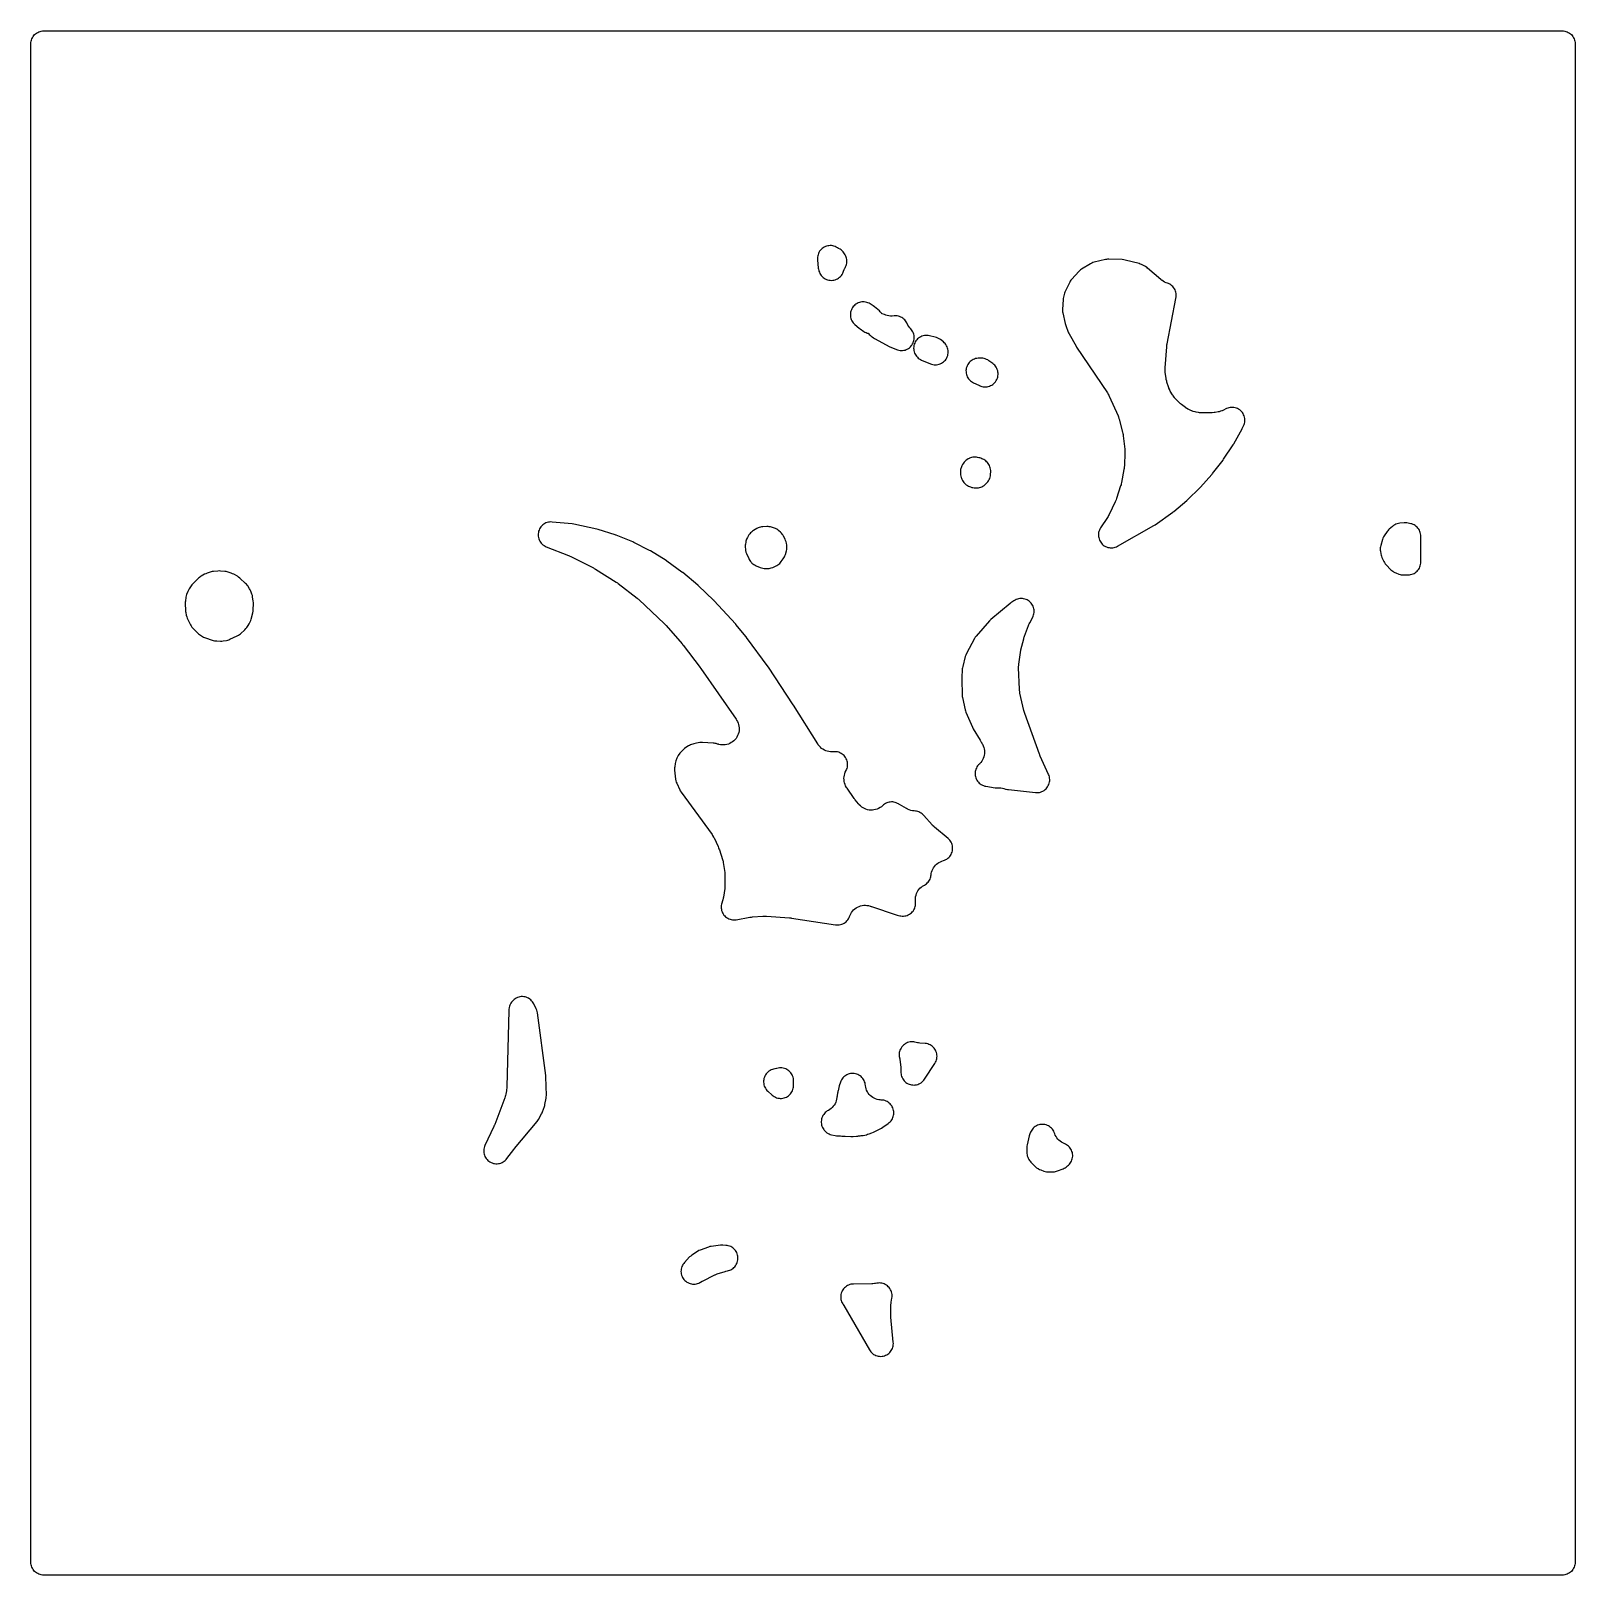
# Model space of a CAD drawing. Header units: millimetres. Extents: x 0 to 300, y 0 to 300.
import ezdxf

# ---------------------------------------------------------------- set-up
doc = ezdxf.new("R2010")
doc.units = ezdxf.units.MM
doc.layers.add('CUT', color=7, linetype='CONTINUOUS')

msp = doc.modelspace()

# ---------------------------------------------------------------- linework, layer by layer
at = {"layer": 'CUT'}
for points in [[(298.6041, 299.9569), (298.8256, 299.8521), (299.0358, 299.7262), (299.2326, 299.5802), (299.4142, 299.4156), (299.5787, 299.2341), (299.7247, 299.0373), (299.8507, 298.8271), (299.9554, 298.6056), (300.038, 298.3748), (300.0975, 298.1371), (300.1335, 297.8947), (300.1485, 297.5886), (300.1485, 2.4114), (300.1335, 2.1053), (300.0975, 1.8629), (300.038, 1.6252), (299.9554, 1.3944), (299.8507, 1.1729), (299.7247, 0.9627), (299.5787, 0.7659), (299.4142, 0.5844), (299.2326, 0.4198), (299.0358, 0.2738), (298.8256, 0.1479), (298.6041, 0.0431), (298.3734, -0.0395), (298.1357, -0.099), (297.8933, -0.135), (297.5872, -0.15), (2.4114, -0.15), (2.1053, -0.135), (1.8629, -0.099), (1.6252, -0.0395), (1.3944, 0.0431), (1.1729, 0.1479), (0.9627, 0.2738), (0.7659, 0.4198), (0.5844, 0.5844), (0.4198, 0.7659), (0.2738, 0.9627), (0.1479, 1.1729), (0.0431, 1.3944), (-0.0395, 1.6252), (-0.099, 1.8629), (-0.135, 2.1053), (-0.15, 2.4114), (-0.15, 297.5886), (-0.135, 297.8947), (-0.099, 298.1371), (-0.0395, 298.3748), (0.0431, 298.6056), (0.1479, 298.8271), (0.2738, 299.0373), (0.4198, 299.2341), (0.5844, 299.4156), (0.7659, 299.5802), (0.9627, 299.7262), (1.1729, 299.8521), (1.3944, 299.9569), (1.6252, 300.0395), (1.8629, 300.099), (2.1053, 300.135), (2.4114, 300.15), (297.5872, 300.15), (297.8933, 300.135), (298.1357, 300.099), (298.3734, 300.0395)], [(155.78, 258.3486), (155.5388, 258.3823), (155.2954, 258.3925), (155.0522, 258.3789), (154.8115, 258.3416), (154.5756, 258.2812), (154.3466, 258.198), (154.1268, 258.093), (153.9183, 257.9671), (153.723, 257.8215), (153.5429, 257.6576), (153.3795, 257.4769), (153.2345, 257.2812), (153.1092, 257.0723), (153.0049, 256.8522), (152.9224, 256.623), (152.8627, 256.3869), (152.8262, 256.146), (152.8134, 255.9028), (152.8242, 255.6594), (152.9772, 254.0259), (153.0098, 253.7945), (153.0639, 253.5672), (153.1, 253.4419), (153.1809, 253.2059), (153.2849, 252.9792), (153.411, 252.764), (153.5579, 252.5624), (153.7242, 252.3764), (153.9082, 252.208), (154.108, 252.0587), (154.3217, 251.9301), (154.5472, 251.8234), (154.7822, 251.7397), (155.0244, 251.6798), (155.2713, 251.6444), (155.5205, 251.6338), (155.7696, 251.648), (156.0159, 251.687), (156.2572, 251.7504), (156.4909, 251.8375), (156.7149, 251.9474), (156.9267, 252.0791), (157.1244, 252.2313), (157.3059, 252.4024), (157.4694, 252.5907), (157.6134, 252.7944), (157.7363, 253.0115), (157.8371, 253.2397), (157.8976, 253.425), (158.0152, 253.7351), (158.1624, 254.0332), (158.1928, 254.0878), (158.192, 254.0882), (158.2894, 254.2742), (158.3808, 254.4995), (158.4499, 254.7327), (158.496, 254.9716), (158.5186, 255.2137), (158.5177, 255.4569), (158.493, 255.6989), (158.445, 255.9373), (158.3741, 256.17), (158.3082, 256.3536), (158.2109, 256.5867), (158.0907, 256.8088), (157.9487, 257.0176), (157.7863, 257.211), (157.6053, 257.387), (157.4074, 257.5439), (157.1947, 257.68), (156.9242, 257.8345), (156.7358, 257.9495), (156.6785, 257.9869), (156.4682, 258.1098), (156.247, 258.2117), (156.0168, 258.2915)], [(207.4893, 202.5826), (207.4553, 202.3377), (207.4456, 202.0907), (207.4604, 201.844), (207.4995, 201.5999), (207.5625, 201.3609), (207.6487, 201.1293), (207.7575, 200.9073), (207.8876, 200.6971), (208.0378, 200.5008), (208.2067, 200.3203), (208.3926, 200.1574), (208.5937, 200.0136), (208.808, 199.8904), (209.0334, 199.789), (209.2677, 199.7103), (209.5086, 199.6551), (209.7539, 199.624), (210.001, 199.6173), (210.2475, 199.635), (210.4911, 199.6769), (210.7294, 199.7427), (210.96, 199.8317), (211.1806, 199.9431), (218.2562, 203.9639), (218.4745, 204.1034), (221.9442, 206.5827), (221.9744, 206.6046), (221.9799, 206.6087), (222.1031, 206.7057), (224.6572, 208.8486), (224.6851, 208.8723), (224.6898, 208.8764), (224.802, 208.9794), (227.1824, 211.3046), (227.2045, 211.3264), (227.2082, 211.3301), (227.297, 211.4237), (229.5277, 213.9007), (229.552, 213.9281), (229.5562, 213.9329), (229.6535, 214.0513), (231.6837, 216.6826), (231.7059, 216.7118), (231.7097, 216.7168), (231.7974, 216.8419), (233.6562, 219.6706), (233.6747, 219.6992), (233.6778, 219.7041), (233.7508, 219.826), (235.4057, 222.7784), (235.4218, 222.8075), (235.4245, 222.8125), (235.4874, 222.9363), (235.6916, 223.3677), (235.7856, 223.5944), (235.8569, 223.8292), (235.9048, 224.0698), (235.9289, 224.314), (235.929, 224.5594), (235.905, 224.8036), (235.8572, 225.0443), (235.786, 225.2791), (235.6921, 225.5058), (235.5765, 225.7222), (235.4402, 225.9263), (235.2846, 226.1159), (235.1111, 226.2895), (234.9214, 226.4452), (234.7174, 226.5815), (234.501, 226.6972), (234.2743, 226.7911), (234.0395, 226.8624), (233.7989, 226.9102), (233.5547, 226.9343), (233.3093, 226.9343), (233.0651, 226.9103), (232.8245, 226.8624), (232.5897, 226.7911), (232.363, 226.6972), (231.6311, 226.351), (231.488, 226.287), (231.4621, 226.276), (231.1922, 226.175), (230.9148, 226.0969), (230.8875, 226.0904), (230.7343, 226.0574), (230.1394, 225.9424), (229.9638, 225.9127), (229.9323, 225.9082), (229.578, 225.8741), (229.5462, 225.8725), (229.3682, 225.8681), (227.6047, 225.8663), (227.4486, 225.8694), (227.4207, 225.8705), (227.1095, 225.8962), (227.0817, 225.8996), (226.9272, 225.9221), (226.4291, 226.0054), (226.2518, 226.0394), (226.2203, 226.0462), (225.8999, 226.1321), (225.5891, 226.2484), (225.5595, 226.2611), (225.3955, 226.3364), (225.0169, 226.5213), (224.8711, 226.5966), (224.8453, 226.6106), (224.5643, 226.7798), (224.5399, 226.796), (224.4052, 226.8897), (223.5784, 227.4918), (223.4357, 227.601), (223.4107, 227.6211), (223.1419, 227.8593), (223.1189, 227.8818), (222.9934, 228.0103), (222.3899, 228.6585), (222.2506, 228.8168), (222.2266, 228.8457), (221.9758, 229.1845), (221.9552, 229.2159), (221.8444, 229.3954), (221.4297, 230.1119), (221.3315, 230.2927), (221.3149, 230.3254), (221.1491, 230.7017), (221.1362, 230.7361), (221.069, 230.9305), (220.773, 231.87), (220.728, 232.0241), (220.7206, 232.0518), (220.6507, 232.3649), (220.6456, 232.3931), (220.6208, 232.5516), (220.4522, 233.8015), (220.4312, 233.9949), (220.4283, 234.0295), (220.4165, 234.4183), (220.4173, 234.453), (220.4265, 234.6473), (220.7262, 238.7173), (220.7496, 238.9423), (220.77, 239.0945), (220.807, 239.3176), (222.5317, 248.0896), (222.5745, 248.4291), (222.5824, 248.5665), (222.5841, 248.8186), (222.5604, 249.0696), (222.5115, 249.3169), (222.438, 249.558), (222.3406, 249.7905), (222.2202, 250.012), (222.0782, 250.2203), (221.9159, 250.4132), (221.735, 250.5888), (221.5374, 250.7452), (221.325, 250.881), (221.1, 250.9947), (220.8647, 251.0851), (220.6103, 251.1684), (220.3244, 251.2948), (220.0524, 251.4488), (219.7725, 251.6465), (219.7463, 251.667), (219.6024, 251.7856), (217.0037, 254.0389), (216.8306, 254.1761), (216.6461, 254.2975), (216.4516, 254.4021), (215.7975, 254.7174), (215.5739, 254.8121), (215.342, 254.8847), (212.6491, 255.5861), (212.3667, 255.6425), (212.0797, 255.6661), (209.4427, 255.7303), (209.2292, 255.7264), (209.0168, 255.7042), (208.807, 255.664), (206.6419, 255.1524), (206.3936, 255.08), (206.154, 254.9822), (205.9258, 254.8602), (204.1739, 253.8037), (203.9727, 253.6686), (203.7854, 253.5147), (203.614, 253.3433), (202.2506, 251.8415), (202.104, 251.6642), (201.9742, 251.4741), (201.8625, 251.273), (201.0289, 249.5942), (200.9265, 249.3584), (200.8489, 249.1132), (200.6587, 248.3839), (200.6078, 248.1392), (200.5816, 247.8906), (200.477, 245.9921), (200.4747, 245.7683), (200.4924, 245.5451), (200.53, 245.3245), (200.9834, 243.2347), (201.0292, 243.0558), (201.088, 242.8807), (201.5811, 241.5764), (201.6527, 241.4063), (201.7366, 241.2419), (203.0949, 238.8083), (203.2048, 238.6295), (209.1914, 229.7475), (209.2786, 229.6119), (209.2936, 229.5873), (209.4501, 229.3057), (209.463, 229.2799), (209.532, 229.1343), (211.2656, 225.2644), (211.3266, 225.1204), (211.337, 225.0944), (211.4406, 224.7993), (211.4488, 224.7725), (211.4913, 224.6219), (212.1458, 222.1034), (212.2041, 221.8411), (212.2372, 221.6618), (212.2765, 221.396), (212.5641, 218.8136), (212.5769, 218.6761), (212.5787, 218.6515), (212.589, 218.3756), (212.589, 218.3508), (212.5866, 218.2127), (212.4874, 215.4862), (212.4798, 215.3478), (212.478, 215.323), (212.4474, 215.0474), (212.4438, 215.0229), (212.4209, 214.8861), (211.9407, 212.3094), (211.8861, 212.063), (211.8435, 211.8971), (211.7724, 211.6549), (210.9575, 209.1867), (210.8748, 208.961), (210.8139, 208.8096), (210.7169, 208.5897), (209.5242, 206.1025), (209.4062, 205.8766), (209.321, 205.7261), (209.188, 205.5087), (207.8586, 203.4932), (207.7329, 203.2804), (207.6287, 203.0562), (207.5473, 202.8228)], [(163.2361, 240.7844), (163.4333, 240.637), (163.7024, 240.4558), (163.916, 240.3269), (166.8953, 238.7269), (167.1105, 238.6242), (168.1669, 238.1807), (168.3956, 238.0976), (168.6314, 238.037), (168.8718, 237.9997), (169.1148, 237.9859), (169.358, 237.9959), (169.599, 238.0294), (169.8357, 238.0862), (170.0657, 238.1657), (170.2869, 238.2672), (170.4971, 238.3898), (170.6945, 238.5322), (170.877, 238.6931), (171.0431, 238.871), (171.1911, 239.0642), (171.3195, 239.2709), (171.4273, 239.4891), (171.5134, 239.7167), (171.5769, 239.9517), (171.6172, 240.1917), (171.6341, 240.4345), (171.6272, 240.6777), (171.5968, 240.9192), (171.543, 241.1565), (171.4663, 241.3875), (171.3676, 241.61), (171.2478, 241.8217), (171.1078, 242.0209), (170.9492, 242.2055), (170.7547, 242.4107), (170.566, 242.6535), (170.4019, 242.9136), (170.2508, 243.2148), (170.2499, 243.2167), (170.2488, 243.2162), (170.1887, 243.3526), (170.0721, 243.5607), (169.9363, 243.7568), (169.7824, 243.939), (169.6118, 244.1058), (169.4261, 244.2555), (169.227, 244.3868), (169.0163, 244.4986), (168.7958, 244.5898), (168.5677, 244.6595), (168.334, 244.7072), (168.0968, 244.7324), (167.8583, 244.7349), (167.7054, 244.7219), (167.7053, 244.7229), (167.3075, 244.6895), (166.9992, 244.694), (166.6928, 244.7286), (166.3914, 244.793), (166.0976, 244.8866), (165.8186, 245.0067), (165.588, 245.0929), (165.35, 245.1559), (165.3193, 245.1608), (165.1843, 245.3479), (165.0225, 245.5312), (164.8435, 245.6978), (163.8875, 246.5045), (163.612, 246.7064), (163.0483, 247.0631), (162.8377, 247.1824), (162.6166, 247.2809), (162.387, 247.3575), (162.151, 247.4115), (161.911, 247.4424), (161.669, 247.45), (161.4275, 247.4342), (161.1886, 247.3951), (160.9546, 247.333), (160.7278, 247.2487), (160.5101, 247.1427), (160.3037, 247.0163), (160.1105, 246.8704), (159.9324, 246.7066), (159.7709, 246.5263), (159.6276, 246.3312), (159.5038, 246.1232), (159.4007, 245.9042), (159.3193, 245.6762), (159.2603, 245.4415), (159.2243, 245.2021), (159.2117, 244.9604), (159.2224, 244.7186), (159.2565, 244.4789), (159.3136, 244.2437), (159.3932, 244.0151), (159.4945, 243.7953), (159.6166, 243.5863), (159.7583, 243.3901), (159.9184, 243.2085), (160.0952, 243.0432), (160.8984, 242.3625), (161.1183, 242.1961), (161.8348, 241.7135), (162.0441, 241.587), (162.2647, 241.4815), (162.4946, 241.3981), (162.7315, 241.3376), (162.7419, 241.336), (162.7442, 241.3321), (162.8899, 241.1337), (163.0544, 240.9505)], [(173.6009, 240.8999), (173.3591, 240.8464), (173.1239, 240.7692), (172.8974, 240.6692), (172.6819, 240.5473), (172.4796, 240.4046), (172.2924, 240.2426), (172.1221, 240.0629), (171.9704, 239.8673), (171.8388, 239.6576), (171.7286, 239.4359), (171.6408, 239.2044), (171.5764, 238.9653), (171.5359, 238.721), (171.5198, 238.474), (171.5283, 238.2266), (171.5611, 237.9812), (171.6181, 237.7402), (171.6986, 237.5061), (171.8019, 237.2811), (171.9269, 237.0674), (172.0724, 236.8671), (172.2371, 236.6822), (172.4192, 236.5145), (172.617, 236.3657), (172.8286, 236.2371), (173.0519, 236.1301), (174.7712, 235.4083), (175.0037, 235.324), (175.2434, 235.263), (175.488, 235.226), (175.735, 235.2134), (175.982, 235.2253), (176.2267, 235.2615), (176.4666, 235.3216), (176.6993, 235.4052), (176.9227, 235.5114), (177.1345, 235.6392), (177.3326, 235.7872), (177.5151, 235.9541), (177.6803, 236.1382), (177.8264, 236.3378), (177.9521, 236.5508), (178.0562, 236.7751), (178.1375, 237.0087), (178.1954, 237.2491), (178.2293, 237.4941), (178.2388, 237.7413), (178.2238, 237.9881), (178.1845, 238.2323), (178.1212, 238.4714), (178.0347, 238.7031), (177.9257, 238.9251), (177.7952, 239.1352), (177.6447, 239.3314), (177.4755, 239.5118), (177.2893, 239.6746), (176.7113, 240.1315), (176.4861, 240.2902), (176.2449, 240.4231), (175.9905, 240.5287), (175.7261, 240.6056), (174.5847, 240.8705), (174.341, 240.9144), (174.0942, 240.9341), (173.8467, 240.9292)], [(183.319, 236.3398), (183.0935, 236.2427), (182.8786, 236.1239), (182.6764, 235.9846), (182.4889, 235.8261), (182.3178, 235.65), (182.1648, 235.458), (182.0314, 235.2518), (181.9188, 235.0336), (181.8282, 234.8054), (181.7604, 234.5694), (181.7161, 234.3279), (181.6957, 234.0832), (181.6994, 233.8377), (181.7271, 233.5938), (181.7787, 233.3537), (181.8535, 233.1199), (181.951, 232.8945), (182.07, 232.6798), (182.2096, 232.4778), (182.3683, 232.2904), (182.5446, 232.1195), (182.7369, 231.9668), (182.9431, 231.8336), (183.1615, 231.7213), (184.1698, 231.2639), (184.267, 231.2182), (184.3399, 231.1826), (184.567, 231.0852), (184.8026, 231.0107), (185.0444, 230.9599), (185.29, 230.9331), (185.5371, 230.9308), (185.7832, 230.9528), (186.0259, 230.999), (186.2629, 231.069), (186.4918, 231.162), (186.7104, 231.2772), (186.9166, 231.4133), (187.1083, 231.5692), (187.2837, 231.7432), (187.4411, 231.9337), (187.5789, 232.1388), (187.6957, 232.3565), (187.7906, 232.5846), (187.8624, 232.8211), (187.9105, 233.0634), (187.9345, 233.3093), (187.9341, 233.5564), (187.9093, 233.8023), (187.8604, 234.0444), (187.7878, 234.2806), (187.6922, 234.5085), (187.5746, 234.7258), (187.4361, 234.9304), (187.2781, 235.1204), (187.1022, 235.2938), (186.9099, 235.4491), (186.1408, 236.0097), (185.9232, 236.1516), (185.6921, 236.2701), (185.4499, 236.364), (185.1993, 236.4323), (184.943, 236.4742), (184.6837, 236.4893), (184.4422, 236.4908), (184.2826, 236.4965), (184.0371, 236.4931), (183.7931, 236.4656), (183.553, 236.4144)], [(182.1989, 211.6229), (182.3781, 211.5398), (182.5939, 211.4517), (182.817, 211.384), (183.0454, 211.3374), (183.2771, 211.3123), (183.6232, 211.2911), (183.8614, 211.2878), (184.0988, 211.3073), (184.3333, 211.3492), (184.5628, 211.4133), (184.7851, 211.499), (184.9983, 211.6054), (185.2003, 211.7316), (185.3894, 211.8765), (185.5639, 212.0387), (185.7651, 212.2445), (185.9387, 212.4418), (186.0905, 212.6562), (186.2191, 212.8853), (186.3229, 213.1266), (186.4007, 213.3775), (186.4519, 213.6352), (186.4757, 213.8968), (186.4968, 214.4501), (186.4946, 214.6869), (186.47, 214.9225), (186.4233, 215.1547), (186.3547, 215.3814), (186.265, 215.6006), (186.155, 215.8104), (186.0256, 216.0088), (185.878, 216.194), (185.7136, 216.3645), (185.5337, 216.5186), (185.3401, 216.6551), (185.1345, 216.7725), (184.8019, 216.9422), (184.6122, 217.0291), (184.4159, 217.1), (184.2145, 217.1542), (183.9601, 217.2114), (183.729, 217.2521), (183.4951, 217.2709), (183.2605, 217.2677), (183.0272, 217.2425), (182.7973, 217.1956), (182.5728, 217.1273), (182.3557, 217.0383), (182.3039, 217.0142), (182.0863, 216.8994), (181.881, 216.7638), (181.6901, 216.6087), (181.5394, 216.4734), (181.3665, 216.3024), (181.2111, 216.1154), (181.0746, 215.9142), (181.0039, 215.7982), (180.8923, 215.5943), (180.8, 215.3809), (180.728, 215.1598), (180.6997, 215.0569), (180.6474, 214.8233), (180.6176, 214.5857), (180.6107, 214.3464), (180.6158, 214.0794), (180.6341, 213.8215), (180.679, 213.5668), (180.7499, 213.3182), (180.7956, 213.1845), (180.8856, 212.958), (180.9972, 212.7414), (181.1293, 212.5367), (181.2808, 212.3458), (181.3708, 212.2431), (181.5524, 212.0565), (181.7524, 211.8897), (181.9687, 211.7447)], [(100.2412, 204.5389), (100.0103, 204.4538), (99.7888, 204.3464), (99.5791, 204.2177), (99.3829, 204.0691), (99.2024, 203.9019), (99.0391, 203.7177), (98.8948, 203.5184), (98.7707, 203.3058), (98.6682, 203.0821), (98.5881, 202.8494), (98.5313, 202.6099), (98.4983, 202.3661), (98.4895, 202.1201), (98.5049, 201.8745), (98.5444, 201.6316), (98.6075, 201.3937), (98.6937, 201.1632), (98.8022, 200.9423), (98.9319, 200.7332), (99.0815, 200.5378), (99.2496, 200.358), (99.4346, 200.1957), (99.6346, 200.0523), (99.8477, 199.9293), (100.072, 199.8278), (104.4165, 198.1142), (104.5728, 198.0484), (104.6779, 198.0013), (104.831, 197.9286), (109.2435, 195.7086), (109.4039, 195.6229), (109.5114, 195.5621), (109.6675, 195.4688), (113.6493, 192.9548), (113.796, 192.8574), (113.894, 192.7888), (114.0359, 192.6846), (117.7476, 189.8213), (117.8922, 189.7039), (117.9884, 189.6217), (118.1271, 189.4972), (123.0158, 184.8837), (123.1507, 184.7498), (123.24, 184.6565), (123.3679, 184.5159), (126.4718, 180.9261), (126.5456, 180.8382), (126.5948, 180.7776), (126.6658, 180.6874), (129.993, 176.3264), (130.0415, 176.2613), (130.0741, 176.2167), (130.1212, 176.1506), (136.9739, 166.3127), (137.0767, 166.1571), (137.0943, 166.1289), (137.2613, 165.8295), (137.3858, 165.5426), (137.4812, 165.2448), (137.5466, 164.939), (137.5812, 164.6282), (137.5848, 164.3155), (137.5573, 164.004), (137.499, 163.6968), (137.4105, 163.3968), (137.2926, 163.1072), (137.1466, 162.8306), (136.9738, 162.57), (136.776, 162.3278), (136.5551, 162.1065), (136.3133, 161.9082), (136.053, 161.7348), (135.7767, 161.5882), (135.4873, 161.4698), (135.1875, 161.3807), (134.8804, 161.3218), (134.569, 161.2937), (134.2563, 161.2967), (133.9454, 161.3307), (133.61, 161.4016), (133.5778, 161.4101), (133.3987, 161.4622), (133.1262, 161.5489), (132.9289, 161.6029), (132.7279, 161.6406), (132.5244, 161.6617), (130.4863, 161.7891), (130.2133, 161.7913), (129.9417, 161.7636), (129.2571, 161.6559), (128.9998, 161.6014), (128.7497, 161.5202), (128.1245, 161.2802), (127.9242, 161.1931), (127.7323, 161.0888), (127.199, 160.7682), (126.9681, 160.6112), (126.7561, 160.4294), (126.4173, 160.1042), (126.236, 159.9108), (126.0763, 159.6992), (125.7548, 159.2229), (125.6112, 158.982), (125.4954, 158.7266), (125.2914, 158.1993), (125.2111, 157.9554), (125.1563, 157.7046), (125.0469, 157.0425), (125.0201, 156.8176), (125.0138, 156.5913), (125.028, 156.3654), (125.2181, 154.6114), (125.2623, 154.3418), (125.3357, 154.0787), (125.4374, 153.8251), (126.0319, 152.5491), (126.1444, 152.3354), (126.2769, 152.1335), (132.3098, 143.8472), (132.409, 143.704), (132.4262, 143.678), (132.6042, 143.3786), (132.6188, 143.3511), (132.6972, 143.1956), (133.4951, 141.5158), (133.5982, 141.2779), (133.6625, 141.1141), (133.7489, 140.8696), (134.3327, 139.0161), (134.3729, 138.8794), (134.3796, 138.8548), (134.4443, 138.5774), (134.4491, 138.5524), (134.4735, 138.412), (134.7708, 136.4865), (134.7898, 136.3452), (134.7928, 136.3198), (134.8147, 136.0356), (134.8157, 136.0101), (134.8186, 135.8675), (134.8206, 133.9825), (134.8181, 133.8405), (134.8171, 133.8151), (134.796, 133.532), (134.7931, 133.5067), (134.7745, 133.366), (134.5169, 131.6656), (134.4904, 131.5123), (134.485, 131.4849), (134.4131, 131.1821), (134.4055, 131.1553), (134.3602, 131.0064), (134.2083, 130.5425), (134.1434, 130.3057), (134.1021, 130.0636), (134.0847, 129.8187), (134.0915, 129.5732), (134.1223, 129.3296), (134.1768, 129.0902), (134.2546, 128.8573), (134.3548, 128.6332), (134.4766, 128.4199), (134.6186, 128.2196), (134.7797, 128.0343), (134.9581, 127.8656), (135.1523, 127.7153), (135.3602, 127.5847), (135.58, 127.4751), (135.8094, 127.3877), (136.0463, 127.3231), (136.2884, 127.2821), (136.5334, 127.2651), (136.7788, 127.2722), (137.0224, 127.3033), (139.6731, 127.7753), (139.8729, 127.8053), (140.009, 127.822), (140.2101, 127.8413), (142.2032, 127.978), (142.4637, 127.9867), (142.6406, 127.9866), (142.901, 127.9772), (147.3554, 127.6623), (147.5074, 127.6485), (147.6105, 127.637), (147.7619, 127.6169), (156.3276, 126.3047), (156.5722, 126.2795), (156.8182, 126.2784), (157.0631, 126.3015), (157.3046, 126.3485), (157.5402, 126.4191), (157.7678, 126.5125), (157.9851, 126.6278), (158.19, 126.7638), (158.3805, 126.9194), (158.5548, 127.0929), (158.7113, 127.2828), (158.8483, 127.487), (158.9646, 127.7038), (159.059, 127.9309), (159.1494, 128.1826), (159.2846, 128.4663), (159.4474, 128.735), (159.6362, 128.9861), (159.8491, 129.2172), (160.0841, 129.4258), (160.3387, 129.61), (160.6103, 129.7678), (160.8964, 129.8978), (161.1941, 129.9985), (161.5002, 130.069), (161.8119, 130.1086), (162.126, 130.117), (162.4394, 130.0939), (162.7489, 130.0397), (163.0805, 129.9467), (163.134, 129.9287), (163.2299, 129.8951), (163.2662, 129.8819), (163.33, 129.8595), (168.1214, 128.2533), (168.3245, 128.1946), (168.8162, 128.0748), (169.0539, 128.029), (169.2949, 128.0064), (169.5369, 128.0072), (169.7777, 128.0314), (170.0151, 128.0787), (170.2468, 128.1488), (170.4706, 128.241), (170.6844, 128.3544), (170.8863, 128.4879), (171.0743, 128.6403), (171.2467, 128.8102), (171.4019, 128.996), (171.5383, 129.1959), (171.6548, 129.4081), (171.7503, 129.6305), (171.8238, 129.8611), (171.8746, 130.0977), (171.9023, 130.3382), (171.9066, 130.5802), (171.8875, 130.8215), (171.8872, 130.8241), (171.8622, 131.1585), (171.8696, 131.4684), (171.9075, 131.776), (171.9755, 132.0784), (172.073, 132.3727), (172.1989, 132.6559), (172.3521, 132.9253), (172.5311, 133.1784), (172.7341, 133.4126), (172.9592, 133.6256), (173.0847, 133.7229), (173.2576, 133.8395), (173.6004, 134.0251), (173.802, 134.1469), (173.9912, 134.2872), (174.1664, 134.4446), (174.326, 134.6178), (174.4686, 134.8053), (174.593, 135.0054), (174.6979, 135.2163), (174.7825, 135.4361), (174.8461, 135.6629), (174.888, 135.8947), (174.8999, 135.9844), (174.9027, 136.0182), (174.9362, 136.2808), (175.0032, 136.5759), (175.0981, 136.8631), (175.2203, 137.1398), (175.3684, 137.4036), (175.5412, 137.6519), (175.7371, 137.8824), (175.9542, 138.0931), (176.1905, 138.2819), (176.4439, 138.4472), (176.712, 138.5873), (176.9923, 138.701), (177.3134, 138.7965), (177.5448, 138.8779), (177.7671, 138.9816), (177.9782, 139.1066), (178.176, 139.2517), (178.3587, 139.4155), (178.5244, 139.5963), (178.6716, 139.7926), (178.7989, 140.0023), (178.9049, 140.2235), (178.9888, 140.454), (179.0497, 140.6917), (179.087, 140.9341), (179.1004, 141.1791), (179.0897, 141.4242), (179.0551, 141.667), (178.9968, 141.9053), (178.9154, 142.1367), (178.8117, 142.3591), (178.6868, 142.5702), (178.5417, 142.768), (178.378, 142.9507), (178.1971, 143.1164), (175.5554, 145.3091), (175.4432, 145.406), (175.4235, 145.4237), (175.2109, 145.6307), (175.1926, 145.65), (175.0926, 145.7596), (173.4854, 147.5935), (173.3226, 147.7625), (173.1446, 147.9156), (172.9531, 148.0513), (172.7497, 148.1684), (172.5362, 148.2659), (172.3145, 148.343), (172.0866, 148.3989), (171.8544, 148.4333), (171.62, 148.4457), (171.6172, 148.4457), (171.2944, 148.4811), (170.977, 148.5496), (170.6683, 148.6505), (170.3431, 148.7953), (170.3123, 148.811), (170.142, 148.9033), (168.7525, 149.7036), (168.6178, 149.785), (168.5667, 149.8173), (168.36, 149.9348), (168.1431, 150.0322), (167.9178, 150.1085), (167.6864, 150.163), (167.4508, 150.1953), (167.2132, 150.2051), (166.9758, 150.1923), (166.7406, 150.1569), (166.5099, 150.0994), (166.2857, 150.0202), (166.07, 149.9201), (165.8648, 149.8), (165.6719, 149.6608), (165.5054, 149.5148), (165.2331, 149.2772), (164.9757, 149.0945), (164.7012, 148.9386), (164.4126, 148.811), (164.1126, 148.713), (163.8042, 148.6456), (163.4907, 148.6094), (163.1751, 148.6048), (162.8607, 148.6318), (162.5505, 148.6903), (162.2478, 148.7795), (161.9555, 148.8987), (161.6767, 149.0465), (161.414, 149.2216), (161.1703, 149.4221), (160.9265, 149.6675), (160.904, 149.6925), (160.7818, 149.8357), (160.1683, 150.5918), (160.0809, 150.7038), (160.0229, 150.781), (159.9398, 150.8963), (158.5749, 152.8666), (158.4755, 153.0177), (158.4584, 153.0452), (158.2962, 153.3354), (158.1745, 153.6132), (158.0801, 153.9015), (158.014, 154.1975), (157.9766, 154.4985), (157.9685, 154.8017), (157.9895, 155.1043), (158.0397, 155.4035), (158.1184, 155.6964), (158.2249, 155.9804), (158.3977, 156.3331), (158.3975, 156.3332), (158.4756, 156.493), (158.5609, 156.7211), (158.6235, 156.9565), (158.6629, 157.1968), (158.6788, 157.4398), (158.6709, 157.6832), (158.6394, 157.9246), (158.5846, 158.1619), (158.507, 158.3927), (158.4072, 158.6148), (158.2863, 158.8262), (158.1455, 159.0249), (157.9859, 159.2089), (157.8092, 159.3764), (157.6171, 159.526), (157.4113, 159.6562), (157.1938, 159.7658), (156.9667, 159.8537), (156.7322, 159.9191), (156.4923, 159.9613), (156.2495, 159.98), (156.0061, 159.975), (155.6384, 159.9495), (155.3299, 159.9584), (155.0237, 159.9975), (154.7229, 160.0665), (154.4302, 160.1646), (154.1486, 160.2909), (153.8807, 160.4442), (153.6292, 160.6231), (153.3964, 160.8257), (153.1845, 161.0502), (152.9776, 161.3178), (152.9588, 161.3448), (152.8572, 161.4983), (148.1396, 169.0227), (148.1256, 169.0446), (148.1116, 169.0665), (148.0939, 169.0937), (143.2785, 176.3891), (143.2405, 176.4451), (143.2318, 176.4575), (143.2027, 176.4982), (139.0322, 182.212), (139.0152, 182.235), (139.0121, 182.2391), (138.938, 182.3334), (136.9652, 184.7242), (136.9479, 184.7449), (136.9449, 184.7484), (136.8703, 184.833), (132.7172, 189.3285), (132.6978, 189.3493), (132.6943, 189.353), (132.61, 189.438), (129.6907, 192.2444), (129.6652, 192.2686), (129.6607, 192.2728), (129.5502, 192.3701), (126.6091, 194.8112), (126.5834, 194.8323), (126.5789, 194.8359), (126.4685, 194.9201), (123.5256, 197.0384), (123.4981, 197.0579), (123.4933, 197.0612), (123.3756, 197.1387), (120.3468, 199.0126), (120.1582, 199.1182), (117.0716, 200.6767), (116.877, 200.7648), (113.6424, 202.0646), (113.6109, 202.077), (113.6051, 202.0792), (113.4707, 202.1268), (110.1478, 203.1967), (109.9175, 203.2589), (105.437, 204.2422), (105.1259, 204.2902), (101.214, 204.6433), (100.9681, 204.6534), (100.7225, 204.6392), (100.4794, 204.6009)], [(262.2442, 199.1667), (262.2706, 198.9456), (262.3525, 198.4485), (262.4021, 198.2165), (262.4736, 197.9901), (262.5662, 197.7716), (262.9478, 196.9779), (263.0745, 196.7464), (263.225, 196.5296), (263.3975, 196.3298), (264.3413, 195.3469), (264.5025, 195.1934), (264.6767, 195.0548), (264.8626, 194.9322), (265.0586, 194.8266), (265.2632, 194.739), (265.8912, 194.5024), (266.1138, 194.4302), (266.3422, 194.3792), (266.5744, 194.3497), (266.8083, 194.3421), (267.6843, 194.3547), (267.9269, 194.37), (268.1669, 194.4088), (268.402, 194.4707), (268.63, 194.5551), (268.8487, 194.6613), (269.056, 194.7883), (269.25, 194.9347), (269.4289, 195.0994), (269.5909, 195.2806), (269.7346, 195.4767), (269.8586, 195.6858), (269.9616, 195.906), (270.0428, 196.1351), (270.1014, 196.3711), (270.1367, 196.6116), (270.1485, 196.8544), (270.1485, 201.8731), (270.1367, 202.1157), (270.1014, 202.3561), (270.043, 202.5918), (269.9619, 202.8208), (269.859, 203.0409), (269.7352, 203.2499), (269.5917, 203.4459), (269.4299, 203.6271), (269.2513, 203.7917), (269.0575, 203.9382), (268.8504, 204.0652), (268.632, 204.1715), (268.4042, 204.2561), (268.1694, 204.3182), (267.683, 204.4218), (267.4356, 204.4617), (267.1855, 204.4766), (266.9351, 204.4663), (266.0511, 204.3857), (265.7955, 204.349), (265.5449, 204.2861), (265.3022, 204.1977), (265.0699, 204.0847), (264.8505, 203.9483), (264.6464, 203.7901), (264.0057, 203.2381), (263.8523, 203.0942), (263.7115, 202.938), (263.5844, 202.7705), (263.0308, 201.9737), (262.8887, 201.7434), (262.7722, 201.4991), (262.6829, 201.2436), (262.3363, 200.0483), (262.2838, 199.8318), (262.2508, 199.6116), (262.2376, 199.3893)], [(139.4433, 197.544), (139.5466, 197.334), (139.6691, 197.1345), (139.8097, 196.9473), (139.9673, 196.7741), (140.0771, 196.6641), (140.259, 196.4991), (140.4563, 196.3527), (140.6669, 196.2264), (140.8889, 196.1213), (141.6505, 195.8058), (141.9113, 195.7143), (142.1807, 195.6521), (142.4552, 195.62), (142.8803, 195.5941), (143.1355, 195.5916), (143.3895, 195.6151), (143.6399, 195.6644), (143.8262, 195.7111), (144.1166, 195.8029), (144.3937, 195.9294), (144.9261, 196.2129), (145.1191, 196.3271), (145.301, 196.458), (145.4705, 196.6047), (145.6262, 196.766), (145.7668, 196.9407), (146.1709, 197.4914), (146.2982, 197.6827), (146.4073, 197.8848), (146.4975, 198.0961), (146.5679, 198.3148), (146.773, 199.0698), (146.8286, 199.3273), (146.8568, 199.5893), (146.8572, 199.8528), (146.8299, 200.1148), (146.76, 200.5579), (146.7056, 200.8146), (146.6246, 201.0641), (146.5179, 201.3038), (146.2042, 201.9191), (146.0908, 202.1183), (145.9597, 202.3063), (145.8119, 202.4815), (145.6487, 202.6425), (145.3213, 202.9369), (145.1205, 203.0995), (144.904, 203.2406), (144.6741, 203.3585), (144.4332, 203.4521), (143.8896, 203.6316), (143.6683, 203.6935), (143.4424, 203.7348), (143.2136, 203.7553), (142.9838, 203.7546), (142.1823, 203.7154), (141.9441, 203.6923), (141.7092, 203.6466), (141.4797, 203.5785), (141.2579, 203.4889), (141.0455, 203.3784), (140.3745, 202.9874), (140.1664, 202.8518), (139.9727, 202.6962), (139.7954, 202.5221), (139.6363, 202.3313), (139.4856, 202.1312), (139.3268, 201.8931), (139.1962, 201.6384), (139.0415, 201.2885), (138.9652, 201.0946), (138.9054, 200.895), (138.8624, 200.6912), (138.8039, 200.3429), (138.7783, 200.1396), (138.7694, 199.9348), (138.7774, 199.73), (138.8082, 199.3439), (138.8452, 199.0712), (138.9119, 198.8041), (139.0076, 198.5461)], [(29.9236, 187.237), (29.9605, 187.0151), (30.0675, 186.5117), (30.1462, 186.2262), (30.258, 185.9521), (30.8711, 184.6718), (31.0031, 184.4311), (31.1606, 184.2063), (31.3419, 184.0001), (32.2376, 183.0877), (32.4323, 182.9093), (32.6447, 182.7524), (33.0524, 182.4834), (33.238, 182.3721), (33.4325, 182.2773), (33.6345, 182.1997), (35.3286, 181.6316), (35.5578, 181.5667), (35.792, 181.5239), (36.0293, 181.5036), (36.7249, 181.4774), (36.9907, 181.4815), (37.2545, 181.5138), (37.9187, 181.6313), (38.1386, 181.6805), (38.3531, 181.7492), (38.5605, 181.837), (39.9916, 182.5203), (40.2022, 182.6335), (40.401, 182.7662), (40.5861, 182.9174), (41.46, 183.7032), (41.6576, 183.902), (41.8317, 184.1217), (42.1215, 184.5328), (42.306, 184.8388), (42.5086, 185.2368), (42.6199, 185.4888), (42.7028, 185.7514), (43.0255, 187.0125), (43.0812, 187.2985), (43.1032, 187.5891), (43.1243, 188.8135), (43.1194, 189.0189), (43.0977, 189.2233), (42.972, 190.0707), (42.9158, 190.344), (42.8294, 190.6094), (42.5922, 191.2199), (42.4892, 191.4499), (42.3636, 191.6684), (42.0152, 192.2092), (41.8934, 192.3818), (41.7576, 192.5434), (41.6086, 192.693), (40.4726, 193.7408), (40.2505, 193.9232), (40.0089, 194.079), (39.3099, 194.4745), (39.0647, 194.5961), (38.8076, 194.6902), (38.027, 194.9281), (37.794, 194.987), (37.5565, 195.0233), (36.7223, 195.11), (36.4638, 195.1234), (36.2054, 195.11), (35.3712, 195.0233), (35.1336, 194.987), (34.9006, 194.9281), (34.1257, 194.6918), (33.8638, 194.5957), (33.6143, 194.4711), (32.98, 194.1086), (32.8, 193.9953), (32.6303, 193.8671), (32.4721, 193.725), (31.3559, 192.633), (31.1771, 192.4386), (31.0199, 192.2265), (30.6306, 191.6386), (30.4887, 191.3958), (30.375, 191.1385), (30.1411, 190.5169), (30.063, 190.2718), (30.0106, 190.02), (29.8953, 189.2772), (29.8706, 189.0493), (29.8668, 188.8201), (29.9069, 187.4614)], [(183.7104, 156.8001), (183.6161, 156.5747), (183.5442, 156.3412), (183.4955, 156.1018), (183.4704, 155.8587), (183.4691, 155.6144), (183.4917, 155.3711), (183.5379, 155.1312), (183.6073, 154.8969), (183.6993, 154.6706), (183.8129, 154.4543), (183.9471, 154.2501), (184.1006, 154.06), (184.2719, 153.8858), (184.4594, 153.7291), (184.6613, 153.5915), (184.8757, 153.4742), (185.1004, 153.3785), (185.3335, 153.3051), (185.5726, 153.2548), (187.4007, 152.963), (187.6464, 152.9361), (187.8936, 152.9337), (188.1994, 152.9458), (188.4886, 152.9333), (188.7691, 152.8957), (189.0451, 152.833), (189.3938, 152.7201), (189.5368, 152.6734), (189.7418, 152.6249), (189.9503, 152.594), (195.2164, 152.0373), (195.4662, 152.0235), (195.7162, 152.0347), (195.9638, 152.0709), (196.2065, 152.1316), (196.442, 152.2163), (196.6678, 152.3241), (196.8817, 152.454), (197.0816, 152.6046), (197.2654, 152.7744), (197.4313, 152.9617), (197.5776, 153.1647), (197.703, 153.3813), (197.806, 153.6093), (197.8857, 153.8465), (197.9414, 154.0904), (197.9723, 154.3387), (197.9783, 154.5889), (197.9592, 154.8384), (197.9153, 155.0848), (197.847, 155.3255), (197.755, 155.5582), (196.1283, 159.1362), (196.069, 159.2738), (196.0306, 159.3681), (195.9768, 159.508), (193.1277, 167.3922), (193.0553, 167.6141), (193.0108, 167.7662), (192.9523, 167.9922), (192.1847, 171.3889), (192.1503, 171.5597), (192.1449, 171.5904), (192.1, 171.9357), (192.0974, 171.9668), (192.087, 172.1407), (191.9361, 176.2854), (191.9337, 176.446), (191.9339, 176.4747), (191.9497, 176.7955), (191.9524, 176.8241), (191.9706, 176.9837), (192.2778, 179.246), (192.3121, 179.4543), (192.3393, 179.595), (192.3853, 179.801), (192.9174, 181.9064), (192.9757, 182.112), (193.0192, 182.2505), (193.0891, 182.4525), (193.8583, 184.4864), (193.9444, 184.6949), (194.0071, 184.8346), (194.1056, 185.0376), (194.6647, 186.1065), (194.7678, 186.3299), (194.8485, 186.5622), (194.906, 186.8014), (194.9397, 187.0451), (194.9492, 187.2909), (194.9346, 187.5365), (194.8959, 187.7794), (194.8335, 188.0174), (194.7481, 188.248), (194.6404, 188.4692), (194.5114, 188.6787), (194.3625, 188.8745), (194.1951, 189.0547), (194.0108, 189.2176), (193.8113, 189.3616), (193.5987, 189.4853), (193.3749, 189.5875), (193.1422, 189.6673), (192.9028, 189.7237), (192.659, 189.7564), (192.4131, 189.7649), (192.1676, 189.7493), (191.9249, 189.7096), (191.6872, 189.6462), (191.4569, 189.5597), (191.2362, 189.4511), (191.0272, 189.3213), (190.4449, 188.9185), (190.2681, 188.7842), (186.5576, 185.6971), (186.4095, 185.5635), (186.2725, 185.4185), (183.6795, 182.4453), (183.5075, 182.2243), (183.3614, 181.9855), (181.7821, 179.0467), (181.6563, 178.7748), (181.564, 178.4897), (181.0549, 176.5226), (181.0075, 176.2971), (180.9811, 176.0681), (180.8598, 174.3078), (180.8553, 174.052), (180.9599, 170.9381), (180.977, 170.7185), (181.0133, 170.5014), (181.5174, 168.134), (181.5806, 167.8957), (181.6669, 167.6649), (182.9347, 164.7243), (183.0931, 164.4172), (184.4399, 162.1978), (184.6488, 161.8427), (184.7573, 161.6741), (184.7591, 161.6719), (184.8036, 161.5985), (184.8956, 161.438), (184.9114, 161.409), (185.0583, 161.1023), (185.1641, 160.8106), (185.2406, 160.51), (185.2872, 160.2033), (185.3033, 159.8935), (185.2888, 159.5836), (185.2439, 159.2766), (185.1689, 158.9756), (185.0646, 158.6834), (184.9321, 158.4029), (184.7725, 158.1369), (184.5875, 157.8878), (184.3789, 157.6582), (184.2911, 157.5789), (184.118, 157.4065), (183.9626, 157.218), (183.8262, 157.0152)], [(87.9227, 82.4688), (87.9225, 82.2243), (87.9462, 81.981), (87.9935, 81.7411), (88.064, 81.507), (88.1571, 81.281), (88.2717, 81.0651), (88.407, 80.8614), (88.5614, 80.6719), (88.7337, 80.4984), (88.922, 80.3425), (89.1247, 80.2058), (89.3398, 80.0896), (89.5652, 79.9949), (89.7988, 79.9227), (90.0383, 79.8736), (90.2814, 79.8482), (90.5259, 79.8466), (90.7693, 79.8689), (91.0094, 79.9149), (91.2439, 79.9842), (91.4705, 80.076), (91.687, 80.1895), (91.8915, 80.3236), (92.0818, 80.477), (92.2562, 80.6483), (92.4131, 80.8358), (93.7702, 82.629), (93.8245, 82.6991), (93.862, 82.7463), (93.918, 82.8151), (98.2924, 88.0603), (98.4353, 88.249), (98.5596, 88.4505), (99.1655, 89.5447), (99.2564, 89.7259), (99.3323, 89.9138), (99.7217, 91.0025), (99.78, 91.1881), (99.8238, 91.3777), (100.05, 92.5686), (100.0853, 92.8278), (100.0934, 93.0892), (100.0148, 96.7275), (99.9931, 97.0067), (98.3541, 109.1965), (98.3055, 109.4543), (98.2302, 109.7056), (98.129, 109.9476), (97.6544, 110.9336), (97.5346, 111.1534), (97.3935, 111.3603), (97.2323, 111.5519), (97.0528, 111.7265), (96.8568, 111.8822), (96.6461, 112.0176), (96.423, 112.1312), (96.1896, 112.2219), (95.9483, 112.2888), (95.7015, 112.3312), (95.4517, 112.3487), (95.2015, 112.3412), (94.9532, 112.3087), (94.7094, 112.2514), (94.4726, 112.1701), (94.2451, 112.0656), (94.0292, 111.9387), (93.8271, 111.7909), (93.8038, 111.7721), (93.6329, 111.62), (93.4766, 111.4529), (93.3362, 111.2722), (93.2129, 111.0794), (93.1301, 110.9358), (93.0175, 110.7161), (92.927, 110.4863), (92.8597, 110.2487), (92.8334, 110.1346), (92.789, 109.8846), (92.7701, 109.6313), (92.423, 94.8092), (92.4144, 94.6287), (92.4121, 94.5965), (92.3689, 94.238), (92.3635, 94.2061), (92.329, 94.0288), (92.1819, 93.359), (92.118, 93.1092), (92.0688, 92.9412), (91.9879, 92.6964), (90.0729, 87.5106), (90.0128, 87.3582), (89.9698, 87.2555), (89.9031, 87.1059), (88.1589, 83.4117), (88.0655, 83.1858), (87.9945, 82.9518), (87.9468, 82.7121)], [(169.1788, 96.8284), (169.2699, 96.6047), (169.3821, 96.391), (169.5144, 96.189), (169.6655, 96.0008), (169.8342, 95.828), (170.0187, 95.6722), (170.2173, 95.535), (170.4283, 95.4176), (170.6496, 95.3211), (170.8792, 95.2464), (171.1149, 95.1942), (171.3546, 95.165), (171.5959, 95.159), (171.8367, 95.1763), (172.0747, 95.2168), (172.3077, 95.2801), (172.5336, 95.3655), (172.7501, 95.4723), (172.9553, 95.5995), (173.1473, 95.7459), (173.3242, 95.9102), (173.4845, 96.0907), (173.6266, 96.2859), (175.6512, 99.3684), (175.7759, 99.5803), (175.8792, 99.8034), (175.9601, 100.0357), (176.0178, 100.2747), (176.0517, 100.5183), (176.0615, 100.764), (176.0471, 101.0095), (176.0087, 101.2523), (175.9466, 101.4903), (175.8614, 101.721), (175.754, 101.9422), (175.6254, 102.1517), (175.4768, 102.3477), (175.3097, 102.528), (175.1256, 102.6911), (174.9265, 102.8353), (174.7141, 102.9593), (174.4906, 103.0618), (174.2581, 103.1418), (174.0188, 103.1986), (173.7751, 103.2317), (172.7416, 103.3203), (172.4759, 103.3526), (172.2964, 103.381), (172.0336, 103.4323), (171.7669, 103.4943), (171.5298, 103.5375), (171.2896, 103.5576), (171.0485, 103.5545), (170.8089, 103.5282), (170.5729, 103.479), (170.3428, 103.4072), (170.1206, 103.3137), (169.9085, 103.1991), (169.7084, 103.0647), (169.5222, 102.9116), (169.3516, 102.7413), (169.1981, 102.5554), (169.0633, 102.3555), (168.9484, 102.1436), (168.8545, 101.9216), (168.7823, 101.6916), (168.7326, 101.4557), (168.7059, 101.2161), (168.7024, 100.9751), (168.7221, 100.7348), (168.7649, 100.4976), (168.7971, 100.3581), (168.803, 100.3249), (168.8313, 100.1387), (169.0252, 98.6098), (169.0422, 98.4475), (169.0446, 98.4184), (169.0563, 98.1185), (169.0399, 97.7784), (169.04, 97.5369), (169.0633, 97.2966), (169.1098, 97.0597)], [(143.5968, 97.9759), (143.3862, 97.8423), (143.1901, 97.6884), (143.0102, 97.5158), (142.8484, 97.3261), (142.7063, 97.1212), (142.5854, 96.9032), (142.4867, 96.6742), (142.4114, 96.4365), (142.3601, 96.1925), (142.3334, 95.9446), (142.3315, 95.6953), (142.3544, 95.447), (142.4019, 95.2023), (142.4736, 94.9635), (142.5688, 94.733), (142.6864, 94.5132), (142.8253, 94.3061), (142.9841, 94.1139), (143.1613, 93.9385), (143.9981, 93.1891), (144.1913, 93.0327), (144.399, 92.8962), (144.6192, 92.7811), (144.8498, 92.6884), (145.0884, 92.619), (145.3328, 92.5737), (145.5804, 92.5528), (145.8289, 92.5567), (146.0758, 92.5852), (146.3187, 92.638), (146.555, 92.7148), (146.7826, 92.8146), (146.9992, 92.9365), (147.2026, 93.0793), (147.3908, 93.2416), (147.562, 93.4218), (147.7144, 93.6181), (147.8466, 93.8285), (147.9572, 94.0511), (148.0452, 94.2835), (148.1097, 94.5235), (148.15, 94.7687), (148.1658, 95.0168), (148.1569, 95.2651), (148.1454, 95.3984), (148.1497, 95.7153), (148.1645, 95.9504), (148.1555, 96.1974), (148.1223, 96.4424), (148.065, 96.6829), (147.9842, 96.9165), (147.8807, 97.141), (147.7556, 97.3542), (147.61, 97.554), (147.4454, 97.7385), (147.2634, 97.9058), (147.0658, 98.0543), (146.8544, 98.1826), (146.6315, 98.2893), (146.399, 98.3735), (146.1594, 98.4344), (145.915, 98.4712), (145.6681, 98.4838), (145.4212, 98.4719), (145.1766, 98.4357), (144.9368, 98.3755), (144.8315, 98.3435), (144.556, 98.2859), (144.5388, 98.2839), (144.2929, 98.2426), (144.0524, 98.1771), (143.8195, 98.0879)], [(154.1987, 86.2886), (154.2894, 86.1862), (154.4666, 86.0214), (154.6589, 85.8744), (154.8645, 85.7468), (155.0815, 85.6397), (155.3079, 85.554), (155.5415, 85.4906), (156.2848, 85.3271), (156.5017, 85.2894), (156.7211, 85.2708), (157.3176, 85.2467), (157.5485, 85.217), (157.7396, 85.1998), (157.9314, 85.1973), (158.211, 85.2044), (159.3331, 85.122), (159.5604, 85.1157), (159.7872, 85.13), (160.394, 85.1961), (160.6336, 85.2341), (160.7695, 85.2694), (160.8962, 85.2726), (161.1088, 85.2871), (161.3195, 85.3197), (161.444, 85.3444), (161.7229, 85.369), (162.0254, 85.4146), (162.3201, 85.4967), (162.5357, 85.5713), (162.6248, 85.5941), (162.8791, 85.6901), (163.3788, 85.863), (163.6919, 85.9958), (165.242, 86.7816), (165.5463, 86.9641), (166.5916, 87.6966), (166.7819, 87.8441), (166.9572, 88.0093), (167.1158, 88.1906), (167.2562, 88.3863), (167.3771, 88.5946), (167.4774, 88.8136), (167.5561, 89.0413), (167.6126, 89.2754), (167.6463, 89.5139), (167.6569, 89.7545), (167.6443, 89.995), (167.6086, 90.2332), (167.5501, 90.4669), (167.4694, 90.6938), (167.3673, 90.912), (167.2446, 91.1193), (167.1026, 91.3138), (166.9425, 91.4937), (166.7658, 91.6574), (166.5742, 91.8034), (166.3694, 91.9302), (166.1534, 92.0367), (165.9282, 92.122), (165.6957, 92.1852), (165.4583, 92.2257), (165.2181, 92.2432), (165.0319, 92.2477), (164.7237, 92.2859), (164.4207, 92.3544), (164.1259, 92.4523), (163.8423, 92.5789), (163.5725, 92.7329), (163.3192, 92.9127), (163.0849, 93.1166), (162.8719, 93.3426), (162.6822, 93.5886), (162.5177, 93.852), (162.3799, 94.1304), (162.2704, 94.4211), (162.19, 94.7211), (162.1396, 95.0276), (162.1368, 95.0718), (162.1089, 95.3163), (162.0572, 95.5568), (161.9821, 95.7911), (161.8843, 96.0169), (161.7647, 96.232), (161.6247, 96.4343), (161.4654, 96.6218), (161.2884, 96.7928), (161.0955, 96.9456), (160.8885, 97.0786), (160.6694, 97.1906), (160.4404, 97.2806), (160.2037, 97.3476), (159.9615, 97.3911), (159.7162, 97.4105), (159.4702, 97.4057), (159.2258, 97.3767), (158.9855, 97.3239), (158.7515, 97.2477), (158.5262, 97.1488), (158.3117, 97.0283), (158.11, 96.8873), (157.9232, 96.7271), (157.7531, 96.5494), (157.6012, 96.3558), (157.4691, 96.1482), (157.3581, 95.9286), (157.2692, 95.6992), (157.0369, 94.9993), (156.9574, 94.6982), (156.8266, 94.039), (156.8014, 93.9604), (156.7463, 93.7602), (156.708, 93.5561), (156.6464, 93.1309), (156.6222, 93.0091), (156.5872, 92.7746), (156.587, 92.7727), (156.5849, 92.7514), (156.5739, 92.632), (156.573, 92.6246), (156.5427, 92.4463), (156.5365, 92.4143), (156.4565, 92.0891), (156.3551, 91.8009), (156.2262, 91.5238), (156.0711, 91.2606), (155.8911, 91.0137), (155.688, 90.7855), (155.4637, 90.578), (155.2203, 90.3932), (154.9602, 90.233), (154.9416, 90.2239), (154.7285, 90.1064), (154.5277, 89.9688), (154.3413, 89.8123), (154.171, 89.6384), (154.0184, 89.4488), (153.885, 89.2452), (153.772, 89.0296), (153.6805, 88.8041), (153.6114, 88.5707), (153.5653, 88.3317), (153.5426, 88.0894), (153.5436, 87.846), (153.5683, 87.6039), (153.6164, 87.3653), (153.6875, 87.1325), (153.7809, 86.9078), (153.8957, 86.6931), (154.0308, 86.4907), (154.1066, 86.3981), (154.1289, 86.3674), (154.1664, 86.325), (154.185, 86.3024)], [(194.4611, 80.0093), (194.776, 79.7239), (195.0488, 79.424), (195.2306, 79.2436), (195.4299, 79.0828), (195.6447, 78.9432), (195.7306, 78.8991), (195.812, 78.8439), (196.0172, 78.7312), (196.232, 78.6382), (196.8502, 78.4043), (197.0854, 78.3284), (197.327, 78.2761), (197.5726, 78.2479), (197.8197, 78.244), (198.6696, 78.2729), (198.8876, 78.2899), (199.1032, 78.3258), (199.3149, 78.3805), (199.521, 78.4534), (200.5956, 78.8875), (200.7913, 78.9765), (200.9786, 79.082), (201.1562, 79.2032), (201.4472, 79.4208), (201.6349, 79.5759), (201.8067, 79.7487), (201.9608, 79.9373), (202.0959, 80.14), (202.2105, 80.3549), (202.3038, 80.5799), (202.3747, 80.813), (202.4225, 81.0518), (202.4469, 81.2941), (202.4476, 81.5377), (202.4246, 81.7802), (202.3781, 82.0193), (202.3086, 82.2527), (202.2166, 82.4783), (202.1032, 82.6939), (201.9693, 82.8973), (201.8162, 83.0868), (201.6455, 83.2605), (201.4586, 83.4168), (201.2574, 83.5541), (201.0438, 83.6712), (200.9065, 83.7299), (200.9071, 83.7314), (200.5391, 83.8889), (200.2682, 84.0379), (200.0133, 84.2127), (199.7767, 84.4117), (199.5608, 84.633), (199.3678, 84.8744), (199.1993, 85.1336), (199.0571, 85.4081), (198.9425, 85.6955), (198.8627, 85.9279), (198.7603, 86.1518), (198.6363, 86.3645), (198.4921, 86.564), (198.3289, 86.7484), (198.1484, 86.9158), (197.9522, 87.0646), (197.7424, 87.1934), (197.5209, 87.301), (197.29, 87.3862), (197.0517, 87.4483), (196.8085, 87.4867), (196.5628, 87.501), (196.3168, 87.491), (196.0729, 87.4569), (195.8336, 87.399), (195.6012, 87.3178), (195.3779, 87.2141), (195.1659, 87.089), (194.9672, 86.9437), (194.7837, 86.7794), (194.6173, 86.598), (194.4696, 86.401), (194.3419, 86.1905), (194.2356, 85.9685), (194.1178, 85.6878), (194.046, 85.4946), (193.9903, 85.2962), (193.5641, 83.4955), (193.5251, 83.2944), (193.5028, 83.0907), (193.4971, 82.8859), (193.5081, 82.0763), (193.5226, 81.8392), (193.5595, 81.6045), (193.6186, 81.3744), (193.6992, 81.151), (193.8007, 80.9362), (193.9328, 80.6877), (194.0424, 80.5016), (194.1676, 80.3256), (194.3075, 80.1611)], [(126.4371, 59.8468), (126.36, 59.6158), (126.3058, 59.3784), (126.2749, 59.1369), (126.2676, 58.8935), (126.284, 58.6506), (126.324, 58.4104), (126.3872, 58.1753), (126.4729, 57.9474), (126.5804, 57.7289), (126.7087, 57.5219), (126.8565, 57.3284), (127.0224, 57.1502), (127.2048, 56.9889), (127.4021, 56.8462), (127.6123, 56.7233), (127.8335, 56.6215), (128.0635, 56.5417), (128.3002, 56.4846), (128.5414, 56.4509), (128.7846, 56.4407), (129.0278, 56.4543), (129.2684, 56.4914), (129.5043, 56.5518), (129.7332, 56.6348), (129.9529, 56.7397), (130.0771, 56.8146), (130.0784, 56.8125), (130.3969, 57.0073), (130.4219, 57.0212), (130.5635, 57.0958), (132.7408, 58.1842), (132.8748, 58.2479), (132.899, 58.2588), (133.174, 58.3701), (133.199, 58.3791), (133.3396, 58.4264), (134.833, 58.897), (134.9677, 58.9367), (134.992, 58.9434), (135.2654, 59.0075), (135.2901, 59.0124), (135.292, 59.0127), (135.5285, 59.0662), (135.7587, 59.1425), (135.9805, 59.2406), (136.1917, 59.3598), (136.3903, 59.4989), (136.5745, 59.6566), (136.7426, 59.8314), (136.893, 60.0217), (137.0242, 60.2256), (137.1351, 60.4413), (137.2245, 60.6668), (137.2917, 60.8998), (137.336, 61.1382), (137.3569, 61.3798), (137.3544, 61.6223), (137.3283, 61.8634), (137.2791, 62.1009), (137.207, 62.3325), (137.1129, 62.556), (136.9975, 62.7693), (136.8621, 62.9704), (136.7077, 63.1575), (136.536, 63.3287), (136.3485, 63.4825), (136.147, 63.6174), (135.9333, 63.7321), (135.7095, 63.8256), (135.4778, 63.897), (135.2402, 63.9456), (134.999, 63.9709), (134.3891, 64.0052), (134.1673, 64.0078), (133.9461, 63.9907), (132.1576, 63.7726), (131.8837, 63.7236), (131.617, 63.6444), (130.0225, 63.073), (129.7451, 62.9543), (129.4841, 62.8031), (128.3844, 62.0739), (128.1597, 61.9059), (127.9551, 61.7138), (126.9561, 60.6641), (126.7971, 60.4797), (126.6567, 60.2808), (126.5363, 60.0691)], [(158.8564, 56.2527), (158.6377, 56.1472), (158.4302, 56.021), (158.236, 55.8753), (158.0568, 55.7114), (157.8943, 55.531), (157.7502, 55.3356), (157.6256, 55.1271), (157.5219, 54.9076), (157.44, 54.679), (157.3806, 54.4435), (157.3444, 54.2034), (157.3316, 53.9609), (157.3424, 53.7184), (157.3767, 53.478), (157.4341, 53.242), (157.5142, 53.0128), (157.6161, 52.7924), (157.7389, 52.5829), (157.8251, 52.451), (157.935, 52.2721), (162.9107, 43.6404), (163.0416, 43.4367), (163.1916, 43.2467), (163.3592, 43.0721), (163.543, 42.9145), (163.7412, 42.7755), (163.9518, 42.6562), (164.173, 42.5579), (164.4027, 42.4814), (164.6387, 42.4275), (164.8788, 42.3967), (165.1208, 42.3893), (165.3624, 42.4053), (165.6012, 42.4446), (165.8352, 42.5068), (166.062, 42.5913), (166.2796, 42.6974), (166.486, 42.824), (166.6791, 42.97), (166.8571, 43.134), (167.0185, 43.3144), (167.1617, 43.5096), (167.2853, 43.7178), (167.3882, 43.9369), (167.4695, 44.1649), (167.5283, 44.3997), (167.5641, 44.6392), (167.5766, 44.8809), (167.5656, 45.1228), (167.1033, 50.0432), (167.091, 50.2176), (167.0854, 50.3363), (167.0813, 50.5111), (167.0806, 52.1995), (167.0844, 52.371), (167.0858, 52.4017), (167.117, 52.7433), (167.1212, 52.7737), (167.1485, 52.9431), (167.2899, 53.7087), (167.3224, 53.9496), (167.3313, 54.1925), (167.3166, 54.4351), (167.2784, 54.6751), (167.2171, 54.9103), (167.1333, 55.1385), (167.0276, 55.3574), (166.9012, 55.565), (166.7553, 55.7593), (166.5912, 55.9386), (166.4104, 56.1011), (166.2147, 56.2453), (166.0059, 56.3697), (165.7861, 56.4733), (165.5572, 56.5551), (165.3214, 56.6143), (165.081, 56.6503), (164.8383, 56.6627), (164.5955, 56.6516), (164.3549, 56.6169), (164.1039, 56.5682), (163.9378, 56.5398), (163.908, 56.5354), (163.5728, 56.5011), (163.5428, 56.4994), (163.3743, 56.4935), (159.8015, 56.4505), (159.5591, 56.4358), (159.3193, 56.3977), (159.0843, 56.3364)]]:
    msp.add_lwpolyline(points, close=True, dxfattribs=at)

doc.saveas('drawing.dxf')
